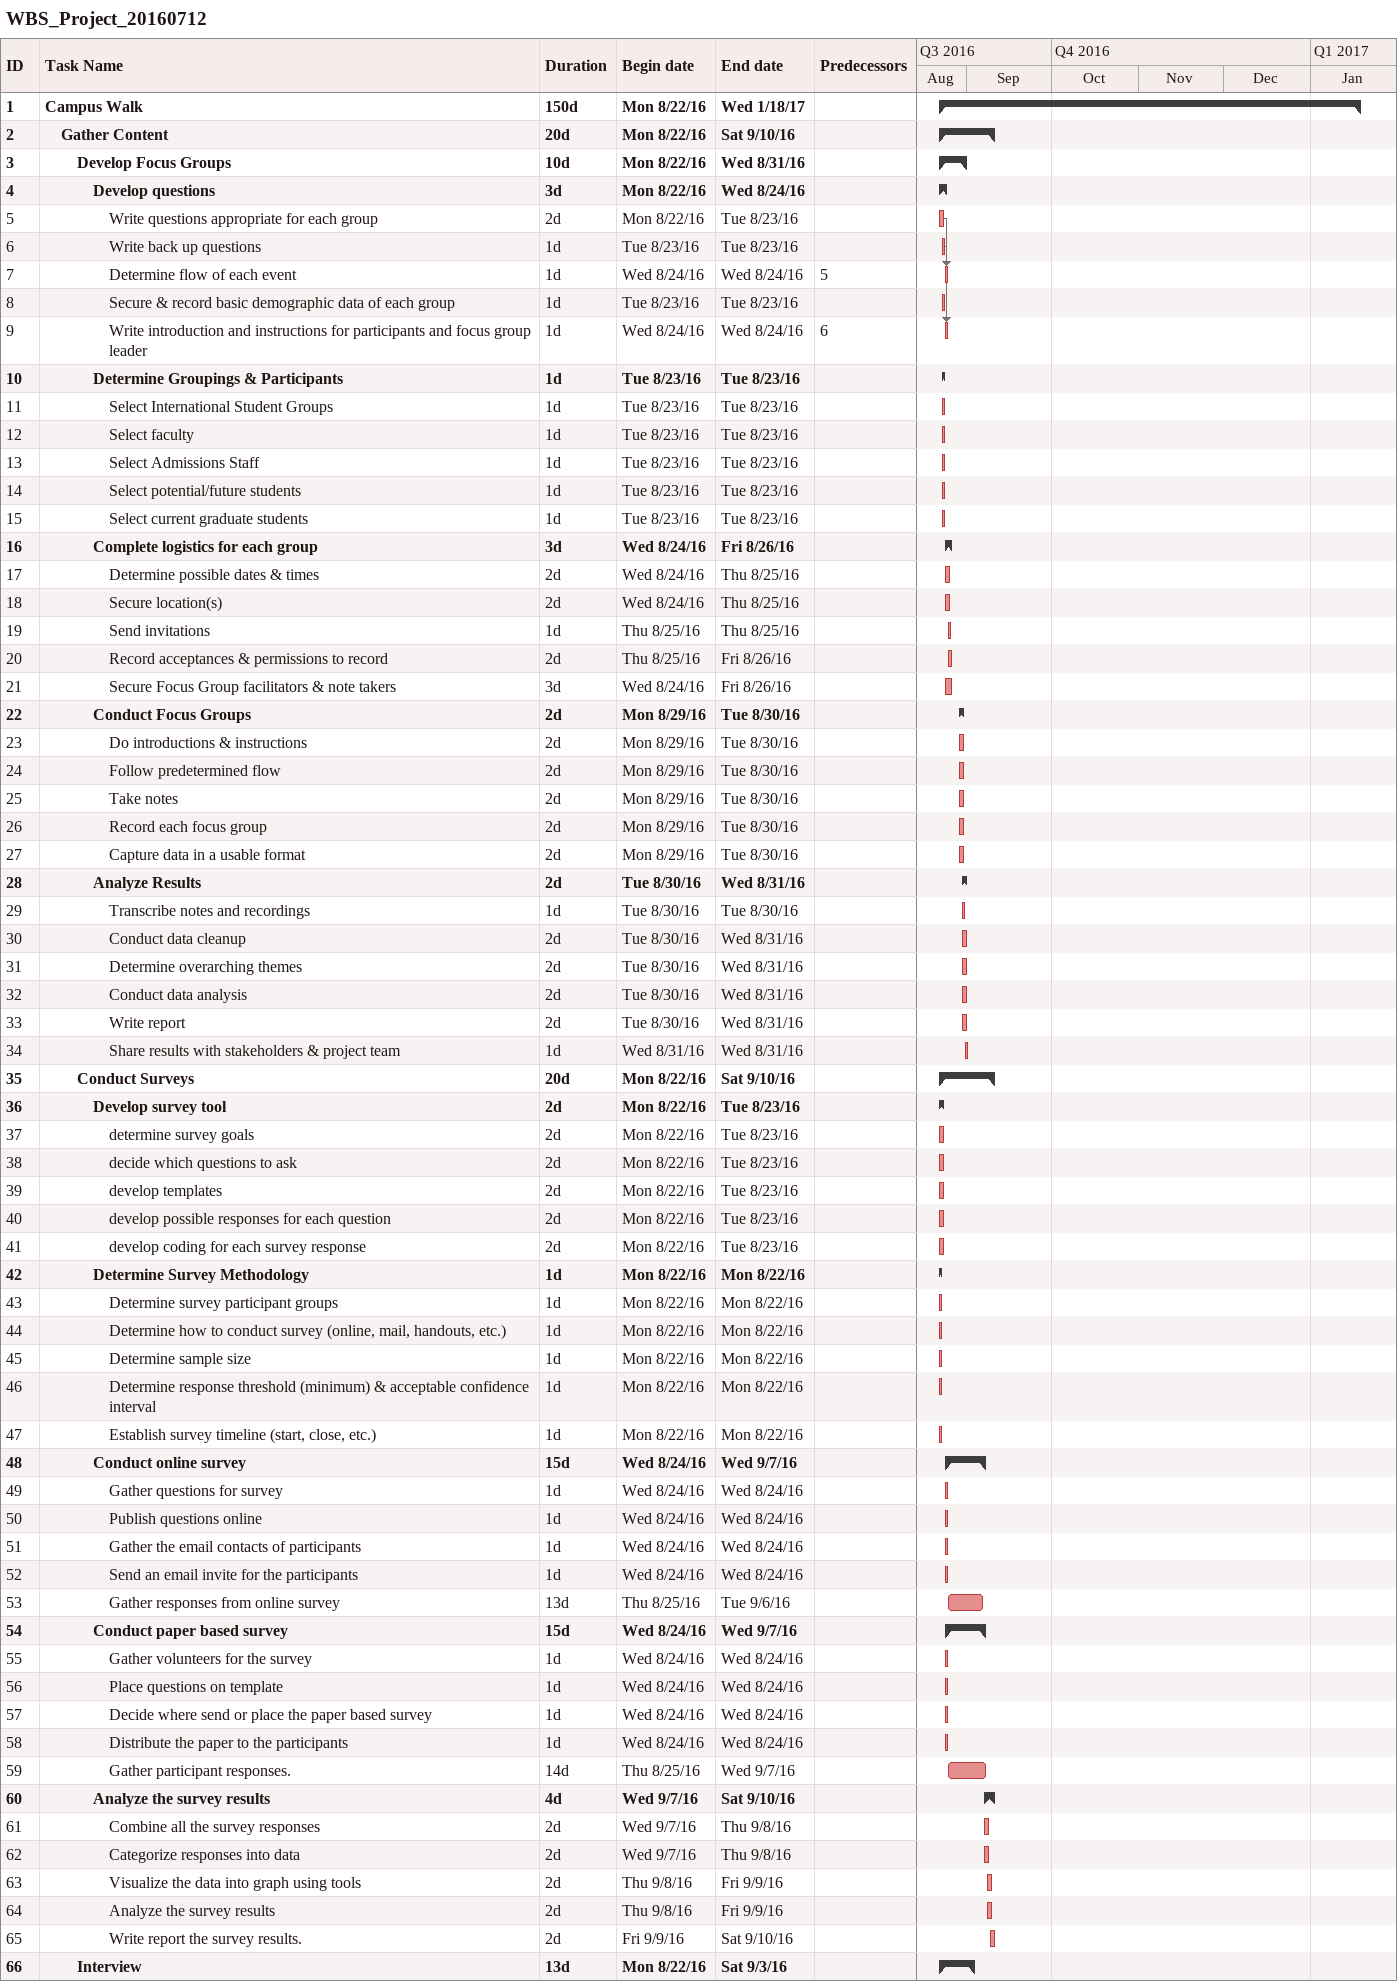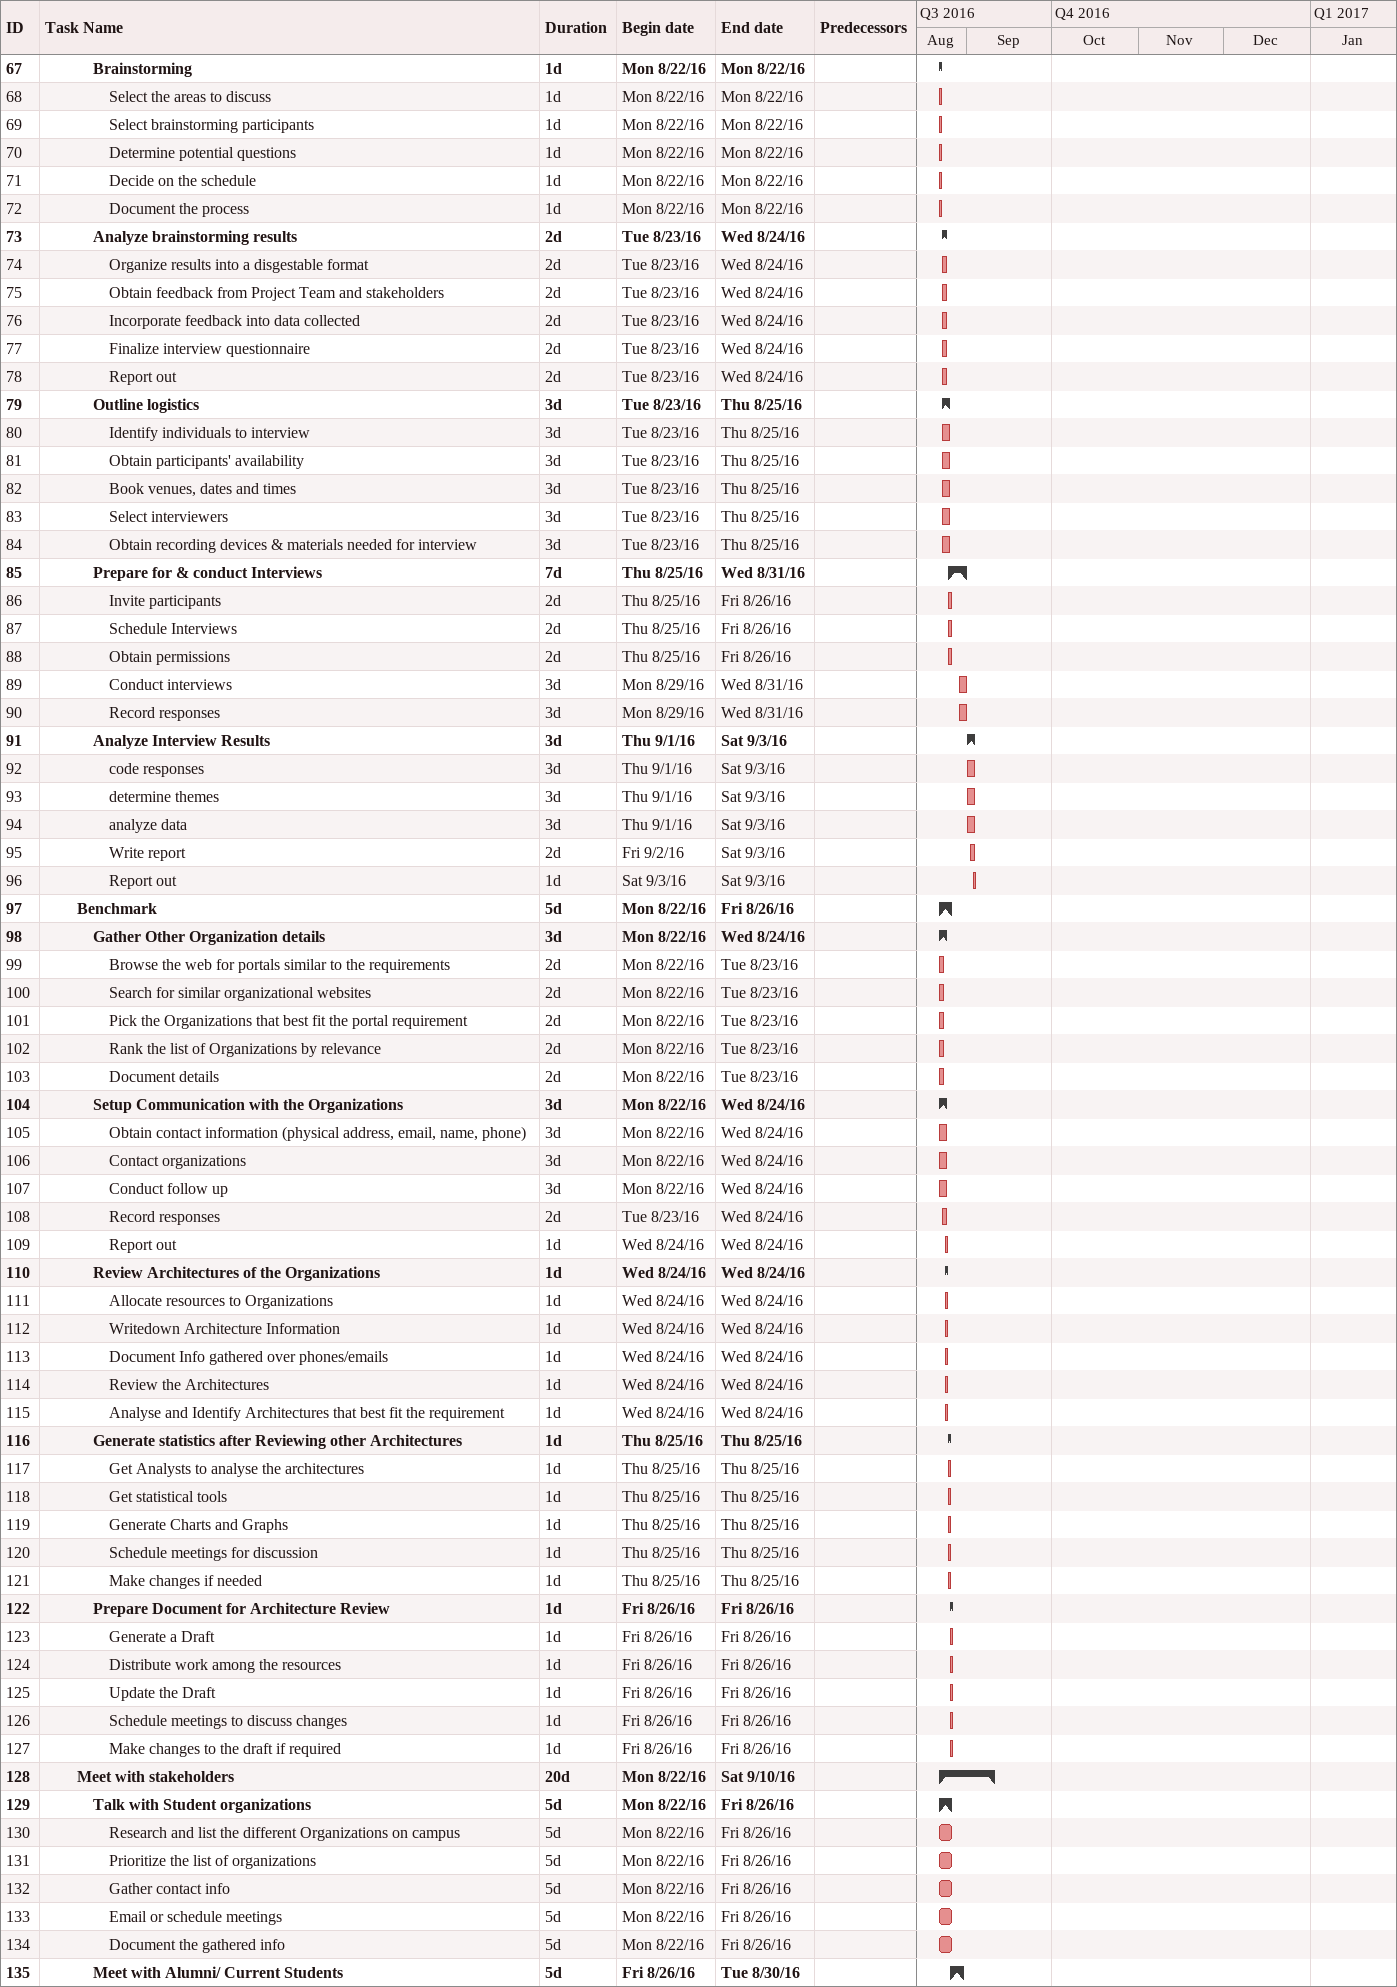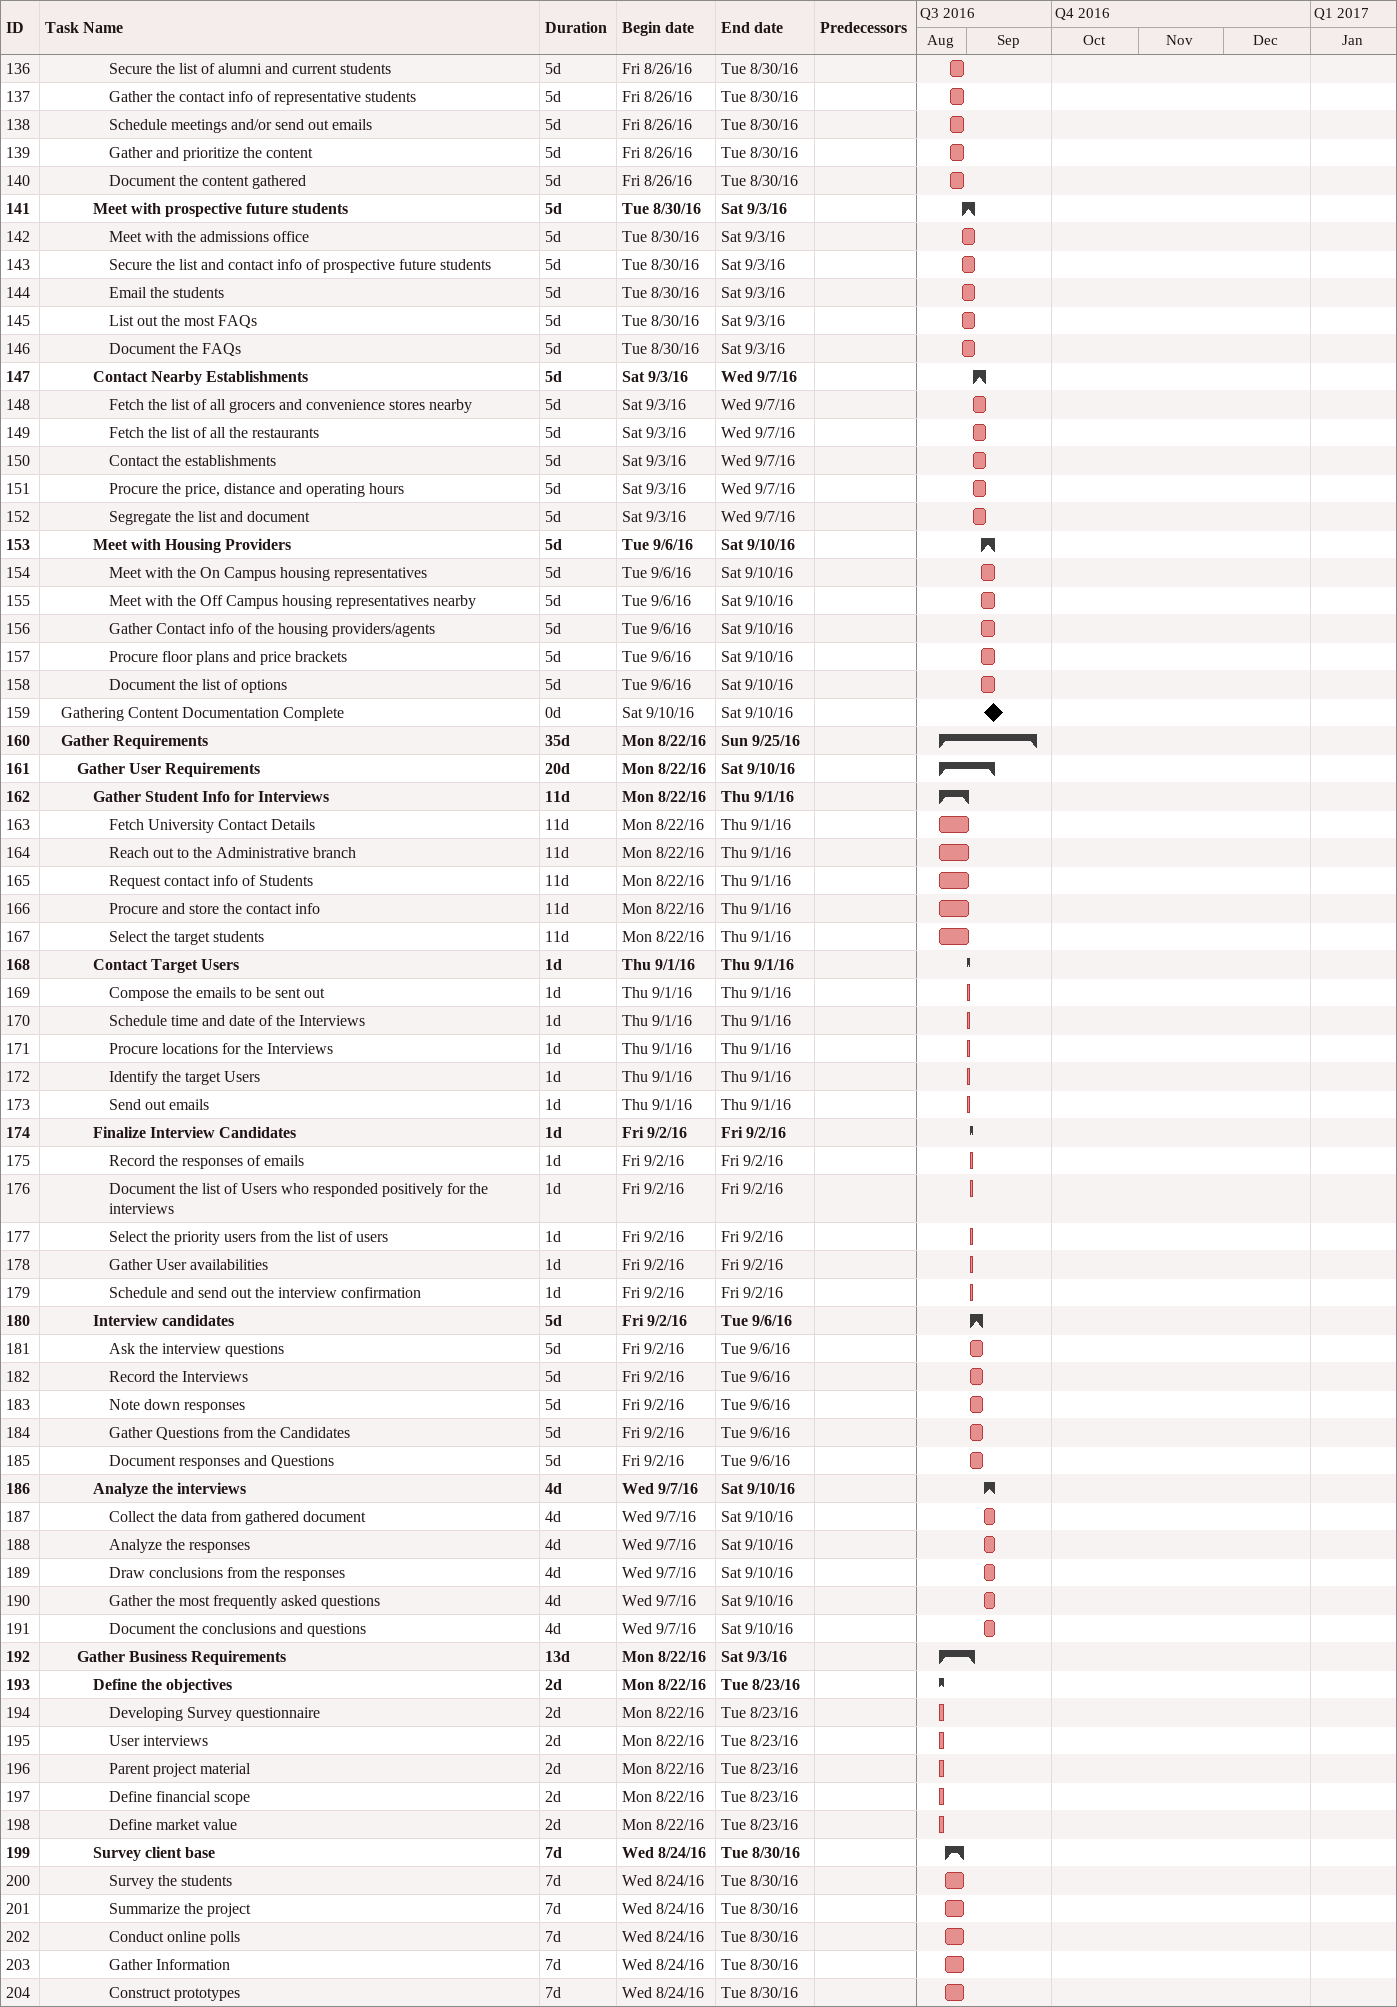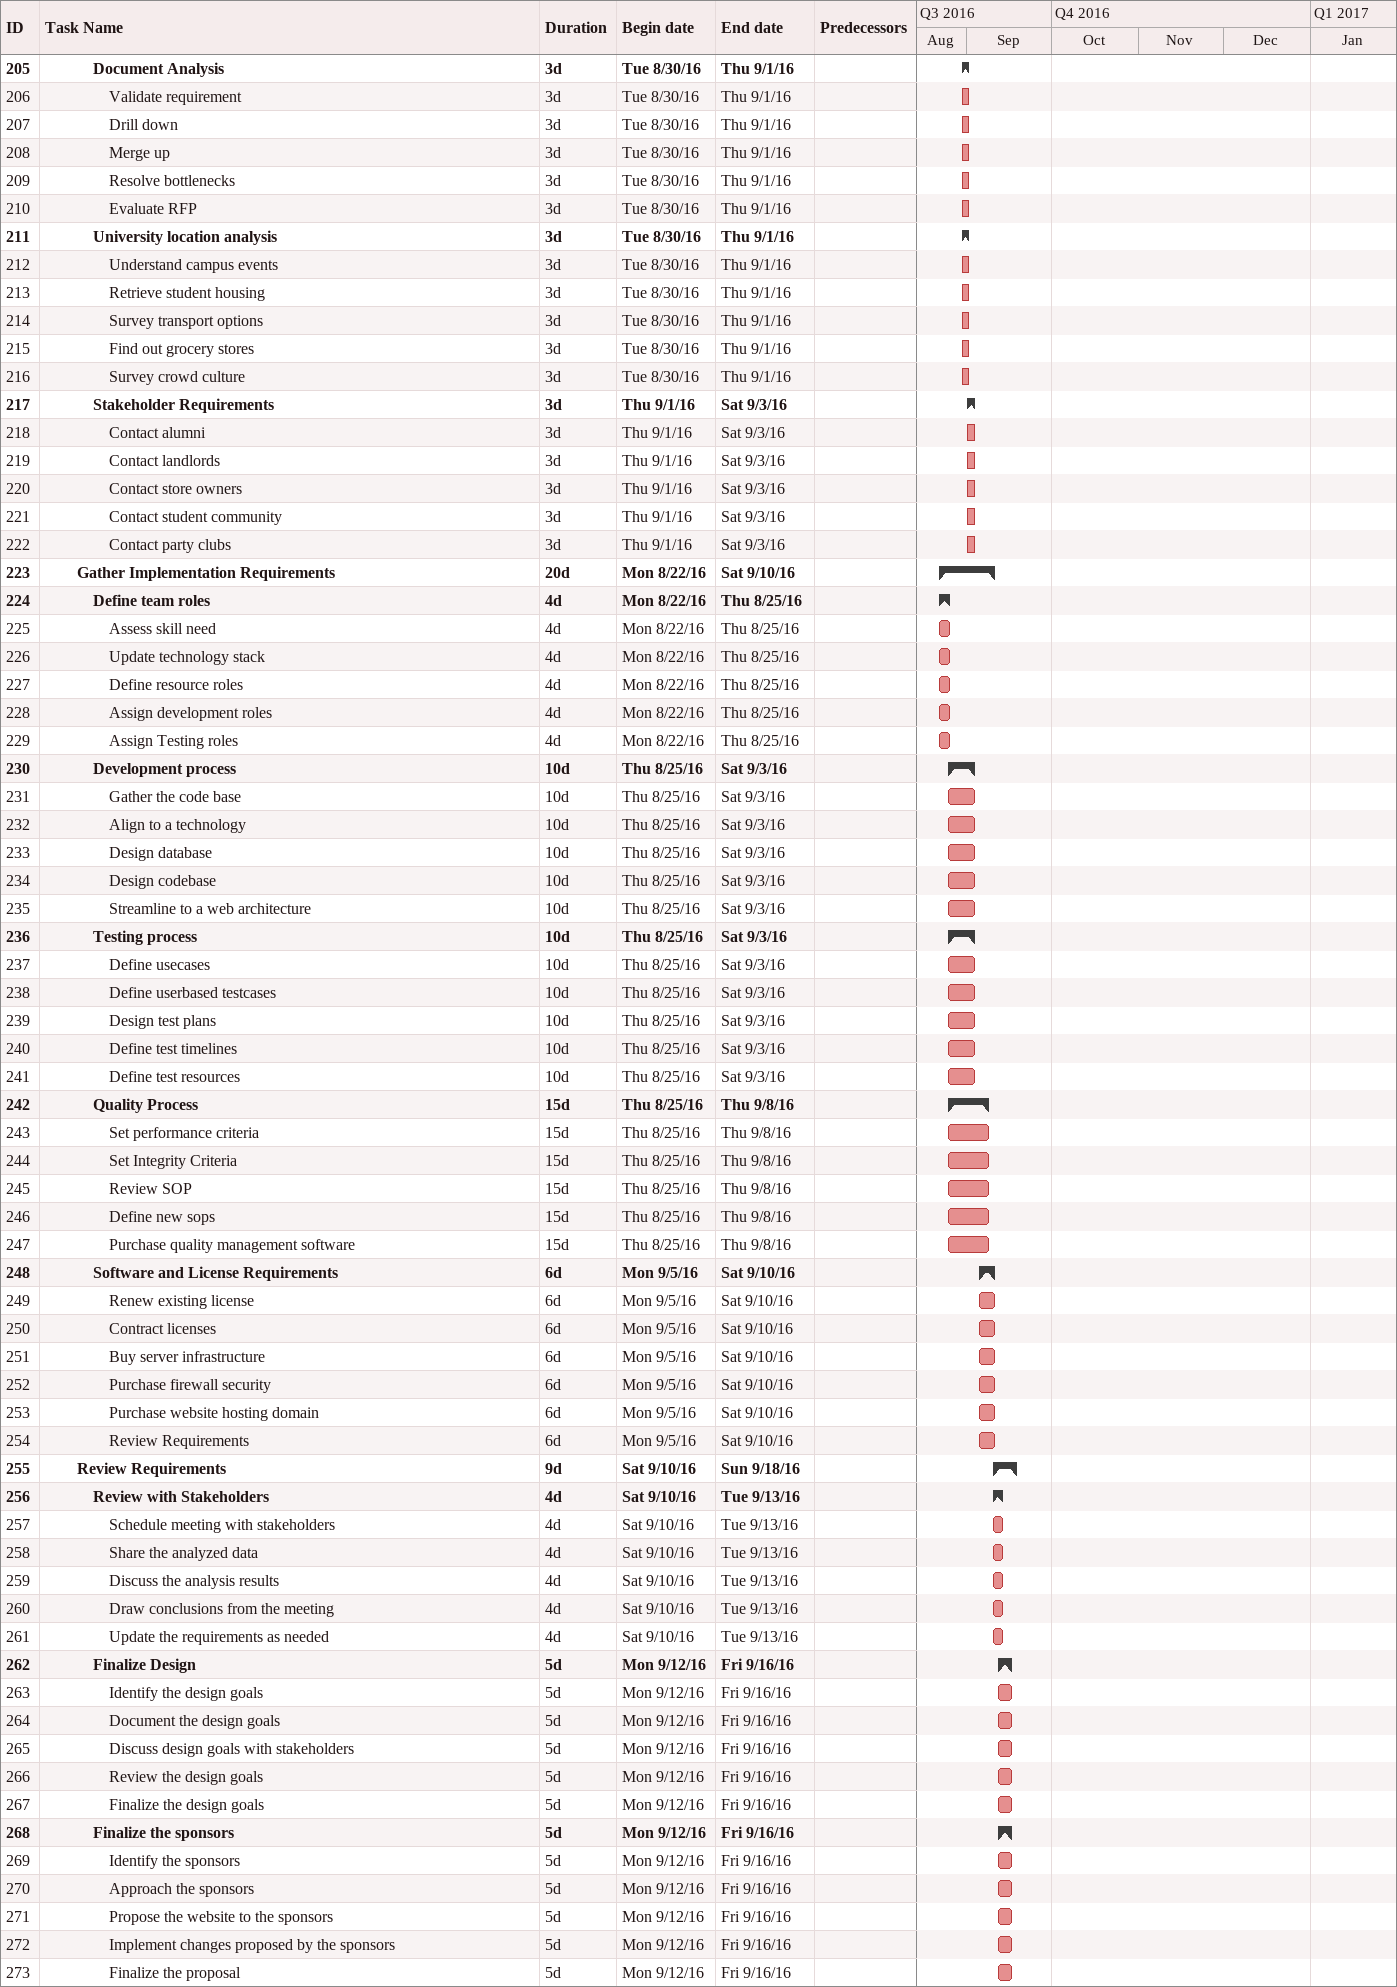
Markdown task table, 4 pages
WBS_Project_20160712

| ID | Level | Task | Duration | Start | Finish | Predecessors |
|---|---|---|---|---|---|---|
| 1 | 1 | **Campus Walk** | 150d | 2016-08-22 | 2017-01-18 |  |
| 2 | 2 | **Gather Content** | 20d | 2016-08-22 | 2016-09-10 |  |
| 3 | 3 | **Develop Focus Groups** | 10d | 2016-08-22 | 2016-08-31 |  |
| 4 | 4 | **Develop questions** | 3d | 2016-08-22 | 2016-08-24 |  |
| 5 | 5 | Write questions appropriate for each group | 2d | 2016-08-22 | 2016-08-23 |  |
| 6 | 5 | Write back up questions | 1d | 2016-08-23 | 2016-08-23 |  |
| 7 | 5 | Determine flow of each event | 1d | 2016-08-24 | 2016-08-24 | 5 |
| 8 | 5 | Secure & record basic demographic data of each group | 1d | 2016-08-23 | 2016-08-23 |  |
| 9 | 5 | Write introduction and instructions for participants and focus group leader | 1d | 2016-08-24 | 2016-08-24 | 6 |
| 10 | 4 | **Determine Groupings & Participants** | 1d | 2016-08-23 | 2016-08-23 |  |
| 11 | 5 | Select International Student Groups | 1d | 2016-08-23 | 2016-08-23 |  |
| 12 | 5 | Select faculty | 1d | 2016-08-23 | 2016-08-23 |  |
| 13 | 5 | Select Admissions Staff | 1d | 2016-08-23 | 2016-08-23 |  |
| 14 | 5 | Select potential/future students | 1d | 2016-08-23 | 2016-08-23 |  |
| 15 | 5 | Select current graduate students | 1d | 2016-08-23 | 2016-08-23 |  |
| 16 | 4 | **Complete logistics for each group** | 3d | 2016-08-24 | 2016-08-26 |  |
| 17 | 5 | Determine possible dates & times | 2d | 2016-08-24 | 2016-08-25 |  |
| 18 | 5 | Secure location(s) | 2d | 2016-08-24 | 2016-08-25 |  |
| 19 | 5 | Send invitations | 1d | 2016-08-25 | 2016-08-25 |  |
| 20 | 5 | Record acceptances & permissions to record | 2d | 2016-08-25 | 2016-08-26 |  |
| 21 | 5 | Secure Focus Group facilitators & note takers | 3d | 2016-08-24 | 2016-08-26 |  |
| 22 | 4 | **Conduct Focus Groups** | 2d | 2016-08-29 | 2016-08-30 |  |
| 23 | 5 | Do introductions & instructions | 2d | 2016-08-29 | 2016-08-30 |  |
| 24 | 5 | Follow predetermined flow | 2d | 2016-08-29 | 2016-08-30 |  |
| 25 | 5 | Take notes | 2d | 2016-08-29 | 2016-08-30 |  |
| 26 | 5 | Record each focus group | 2d | 2016-08-29 | 2016-08-30 |  |
| 27 | 5 | Capture data in a usable format | 2d | 2016-08-29 | 2016-08-30 |  |
| 28 | 4 | **Analyze Results** | 2d | 2016-08-30 | 2016-08-31 |  |
| 29 | 5 | Transcribe notes and recordings | 1d | 2016-08-30 | 2016-08-30 |  |
| 30 | 5 | Conduct data cleanup | 2d | 2016-08-30 | 2016-08-31 |  |
| 31 | 5 | Determine overarching themes | 2d | 2016-08-30 | 2016-08-31 |  |
| 32 | 5 | Conduct data analysis | 2d | 2016-08-30 | 2016-08-31 |  |
| 33 | 5 | Write report | 2d | 2016-08-30 | 2016-08-31 |  |
| 34 | 5 | Share results with stakeholders & project team | 1d | 2016-08-31 | 2016-08-31 |  |
| 35 | 3 | **Conduct Surveys** | 20d | 2016-08-22 | 2016-09-10 |  |
| 36 | 4 | **Develop survey tool** | 2d | 2016-08-22 | 2016-08-23 |  |
| 37 | 5 | determine survey goals | 2d | 2016-08-22 | 2016-08-23 |  |
| 38 | 5 | decide which questions to ask | 2d | 2016-08-22 | 2016-08-23 |  |
| 39 | 5 | develop templates | 2d | 2016-08-22 | 2016-08-23 |  |
| 40 | 5 | develop possible responses for each question | 2d | 2016-08-22 | 2016-08-23 |  |
| 41 | 5 | develop coding for each survey response | 2d | 2016-08-22 | 2016-08-23 |  |
| 42 | 4 | **Determine Survey Methodology** | 1d | 2016-08-22 | 2016-08-22 |  |
| 43 | 5 | Determine survey participant groups | 1d | 2016-08-22 | 2016-08-22 |  |
| 44 | 5 | Determine how to conduct survey (online, mail, handouts, etc.) | 1d | 2016-08-22 | 2016-08-22 |  |
| 45 | 5 | Determine sample size | 1d | 2016-08-22 | 2016-08-22 |  |
| 46 | 5 | Determine response threshold (minimum) & acceptable confidence interval | 1d | 2016-08-22 | 2016-08-22 |  |
| 47 | 5 | Establish survey timeline (start, close, etc.) | 1d | 2016-08-22 | 2016-08-22 |  |
| 48 | 4 | **Conduct online survey** | 15d | 2016-08-24 | 2016-09-07 |  |
| 49 | 5 | Gather questions for survey | 1d | 2016-08-24 | 2016-08-24 |  |
| 50 | 5 | Publish questions online | 1d | 2016-08-24 | 2016-08-24 |  |
| 51 | 5 | Gather the email contacts of participants | 1d | 2016-08-24 | 2016-08-24 |  |
| 52 | 5 | Send an email invite for the participants | 1d | 2016-08-24 | 2016-08-24 |  |
| 53 | 5 | Gather responses from online survey | 13d | 2016-08-25 | 2016-09-06 |  |
| 54 | 4 | **Conduct paper based survey** | 15d | 2016-08-24 | 2016-09-07 |  |
| 55 | 5 | Gather volunteers for the survey | 1d | 2016-08-24 | 2016-08-24 |  |
| 56 | 5 | Place questions on template | 1d | 2016-08-24 | 2016-08-24 |  |
| 57 | 5 | Decide where send or place the paper based survey | 1d | 2016-08-24 | 2016-08-24 |  |
| 58 | 5 | Distribute the paper to the participants | 1d | 2016-08-24 | 2016-08-24 |  |
| 59 | 5 | Gather participant responses. | 14d | 2016-08-25 | 2016-09-07 |  |
| 60 | 4 | **Analyze the survey results** | 4d | 2016-09-07 | 2016-09-10 |  |
| 61 | 5 | Combine all the survey responses | 2d | 2016-09-07 | 2016-09-08 |  |
| 62 | 5 | Categorize responses into data | 2d | 2016-09-07 | 2016-09-08 |  |
| 63 | 5 | Visualize the data into graph using tools | 2d | 2016-09-08 | 2016-09-09 |  |
| 64 | 5 | Analyze the survey results | 2d | 2016-09-08 | 2016-09-09 |  |
| 65 | 5 | Write report the survey results. | 2d | 2016-09-09 | 2016-09-10 |  |
| 66 | 3 | **Interview** | 13d | 2016-08-22 | 2016-09-03 |  |
| 67 | 4 | **Brainstorming** | 1d | 2016-08-22 | 2016-08-22 |  |
| 68 | 5 | Select the areas to discuss | 1d | 2016-08-22 | 2016-08-22 |  |
| 69 | 5 | Select brainstorming participants | 1d | 2016-08-22 | 2016-08-22 |  |
| 70 | 5 | Determine potential questions | 1d | 2016-08-22 | 2016-08-22 |  |
| 71 | 5 | Decide on the schedule | 1d | 2016-08-22 | 2016-08-22 |  |
| 72 | 5 | Document the process | 1d | 2016-08-22 | 2016-08-22 |  |
| 73 | 4 | **Analyze brainstorming results** | 2d | 2016-08-23 | 2016-08-24 |  |
| 74 | 5 | Organize results into a disgestable format | 2d | 2016-08-23 | 2016-08-24 |  |
| 75 | 5 | Obtain feedback from Project Team and stakeholders | 2d | 2016-08-23 | 2016-08-24 |  |
| 76 | 5 | Incorporate feedback into data collected | 2d | 2016-08-23 | 2016-08-24 |  |
| 77 | 5 | Finalize interview questionnaire | 2d | 2016-08-23 | 2016-08-24 |  |
| 78 | 5 | Report out | 2d | 2016-08-23 | 2016-08-24 |  |
| 79 | 4 | **Outline logistics** | 3d | 2016-08-23 | 2016-08-25 |  |
| 80 | 5 | Identify individuals to interview | 3d | 2016-08-23 | 2016-08-25 |  |
| 81 | 5 | Obtain participants' availability | 3d | 2016-08-23 | 2016-08-25 |  |
| 82 | 5 | Book venues, dates and times | 3d | 2016-08-23 | 2016-08-25 |  |
| 83 | 5 | Select interviewers | 3d | 2016-08-23 | 2016-08-25 |  |
| 84 | 5 | Obtain recording devices & materials needed for interview | 3d | 2016-08-23 | 2016-08-25 |  |
| 85 | 4 | **Prepare for & conduct Interviews** | 7d | 2016-08-25 | 2016-08-31 |  |
| 86 | 5 | Invite participants | 2d | 2016-08-25 | 2016-08-26 |  |
| 87 | 5 | Schedule Interviews | 2d | 2016-08-25 | 2016-08-26 |  |
| 88 | 5 | Obtain permissions | 2d | 2016-08-25 | 2016-08-26 |  |
| 89 | 5 | Conduct interviews | 3d | 2016-08-29 | 2016-08-31 |  |
| 90 | 5 | Record responses | 3d | 2016-08-29 | 2016-08-31 |  |
| 91 | 4 | **Analyze Interview Results** | 3d | 2016-09-01 | 2016-09-03 |  |
| 92 | 5 | code responses | 3d | 2016-09-01 | 2016-09-03 |  |
| 93 | 5 | determine themes | 3d | 2016-09-01 | 2016-09-03 |  |
| 94 | 5 | analyze data | 3d | 2016-09-01 | 2016-09-03 |  |
| 95 | 5 | Write report | 2d | 2016-09-02 | 2016-09-03 |  |
| 96 | 5 | Report out | 1d | 2016-09-03 | 2016-09-03 |  |
| 97 | 3 | **Benchmark** | 5d | 2016-08-22 | 2016-08-26 |  |
| 98 | 4 | **Gather Other Organization details** | 3d | 2016-08-22 | 2016-08-24 |  |
| 99 | 5 | Browse the web for portals similar to the requirements | 2d | 2016-08-22 | 2016-08-23 |  |
| 100 | 5 | Search for similar organizational websites | 2d | 2016-08-22 | 2016-08-23 |  |
| 101 | 5 | Pick the Organizations that best fit the portal requirement | 2d | 2016-08-22 | 2016-08-23 |  |
| 102 | 5 | Rank the list of Organizations by relevance | 2d | 2016-08-22 | 2016-08-23 |  |
| 103 | 5 | Document details | 2d | 2016-08-22 | 2016-08-23 |  |
| 104 | 4 | **Setup Communication with the Organizations** | 3d | 2016-08-22 | 2016-08-24 |  |
| 105 | 5 | Obtain contact information (physical address, email, name, phone) | 3d | 2016-08-22 | 2016-08-24 |  |
| 106 | 5 | Contact organizations | 3d | 2016-08-22 | 2016-08-24 |  |
| 107 | 5 | Conduct follow up | 3d | 2016-08-22 | 2016-08-24 |  |
| 108 | 5 | Record responses | 2d | 2016-08-23 | 2016-08-24 |  |
| 109 | 5 | Report out | 1d | 2016-08-24 | 2016-08-24 |  |
| 110 | 4 | **Review Architectures of the Organizations** | 1d | 2016-08-24 | 2016-08-24 |  |
| 111 | 5 | Allocate resources to Organizations | 1d | 2016-08-24 | 2016-08-24 |  |
| 112 | 5 | Writedown Architecture Information | 1d | 2016-08-24 | 2016-08-24 |  |
| 113 | 5 | Document Info gathered over phones/emails | 1d | 2016-08-24 | 2016-08-24 |  |
| 114 | 5 | Review the Architectures | 1d | 2016-08-24 | 2016-08-24 |  |
| 115 | 5 | Analyse and Identify Architectures that best fit the requirement | 1d | 2016-08-24 | 2016-08-24 |  |
| 116 | 4 | **Generate statistics after Reviewing other Architectures** | 1d | 2016-08-25 | 2016-08-25 |  |
| 117 | 5 | Get Analysts to analyse the architectures | 1d | 2016-08-25 | 2016-08-25 |  |
| 118 | 5 | Get statistical tools | 1d | 2016-08-25 | 2016-08-25 |  |
| 119 | 5 | Generate Charts and Graphs | 1d | 2016-08-25 | 2016-08-25 |  |
| 120 | 5 | Schedule meetings for discussion | 1d | 2016-08-25 | 2016-08-25 |  |
| 121 | 5 | Make changes if needed | 1d | 2016-08-25 | 2016-08-25 |  |
| 122 | 4 | **Prepare Document for Architecture Review** | 1d | 2016-08-26 | 2016-08-26 |  |
| 123 | 5 | Generate a Draft | 1d | 2016-08-26 | 2016-08-26 |  |
| 124 | 5 | Distribute work among the resources | 1d | 2016-08-26 | 2016-08-26 |  |
| 125 | 5 | Update the Draft | 1d | 2016-08-26 | 2016-08-26 |  |
| 126 | 5 | Schedule meetings to discuss changes | 1d | 2016-08-26 | 2016-08-26 |  |
| 127 | 5 | Make changes to the draft if required | 1d | 2016-08-26 | 2016-08-26 |  |
| 128 | 3 | **Meet with stakeholders** | 20d | 2016-08-22 | 2016-09-10 |  |
| 129 | 4 | **Talk with Student organizations** | 5d | 2016-08-22 | 2016-08-26 |  |
| 130 | 5 | Research and list the different Organizations on campus | 5d | 2016-08-22 | 2016-08-26 |  |
| 131 | 5 | Prioritize the list of organizations | 5d | 2016-08-22 | 2016-08-26 |  |
| 132 | 5 | Gather contact info | 5d | 2016-08-22 | 2016-08-26 |  |
| 133 | 5 | Email or schedule meetings | 5d | 2016-08-22 | 2016-08-26 |  |
| 134 | 5 | Document the gathered info | 5d | 2016-08-22 | 2016-08-26 |  |
| 135 | 4 | **Meet with Alumni/ Current Students** | 5d | 2016-08-26 | 2016-08-30 |  |
| 136 | 5 | Secure the list of alumni and current students | 5d | 2016-08-26 | 2016-08-30 |  |
| 137 | 5 | Gather the contact info of representative students | 5d | 2016-08-26 | 2016-08-30 |  |
| 138 | 5 | Schedule meetings and/or send out emails | 5d | 2016-08-26 | 2016-08-30 |  |
| 139 | 5 | Gather and prioritize the content | 5d | 2016-08-26 | 2016-08-30 |  |
| 140 | 5 | Document the content gathered | 5d | 2016-08-26 | 2016-08-30 |  |
| 141 | 4 | **Meet with prospective future students** | 5d | 2016-08-30 | 2016-09-03 |  |
| 142 | 5 | Meet with the admissions office | 5d | 2016-08-30 | 2016-09-03 |  |
| 143 | 5 | Secure the list and contact info of prospective future students | 5d | 2016-08-30 | 2016-09-03 |  |
| 144 | 5 | Email the students | 5d | 2016-08-30 | 2016-09-03 |  |
| 145 | 5 | List out the most FAQs | 5d | 2016-08-30 | 2016-09-03 |  |
| 146 | 5 | Document the FAQs | 5d | 2016-08-30 | 2016-09-03 |  |
| 147 | 4 | **Contact Nearby Establishments** | 5d | 2016-09-03 | 2016-09-07 |  |
| 148 | 5 | Fetch the list of all grocers and convenience stores nearby | 5d | 2016-09-03 | 2016-09-07 |  |
| 149 | 5 | Fetch the list of all the restaurants | 5d | 2016-09-03 | 2016-09-07 |  |
| 150 | 5 | Contact the establishments | 5d | 2016-09-03 | 2016-09-07 |  |
| 151 | 5 | Procure the price, distance and operating hours | 5d | 2016-09-03 | 2016-09-07 |  |
| 152 | 5 | Segregate the list and document | 5d | 2016-09-03 | 2016-09-07 |  |
| 153 | 4 | **Meet with Housing Providers** | 5d | 2016-09-06 | 2016-09-10 |  |
| 154 | 5 | Meet with the On Campus housing representatives | 5d | 2016-09-06 | 2016-09-10 |  |
| 155 | 5 | Meet with the Off Campus housing representatives nearby | 5d | 2016-09-06 | 2016-09-10 |  |
| 156 | 5 | Gather Contact info of the housing providers/agents | 5d | 2016-09-06 | 2016-09-10 |  |
| 157 | 5 | Procure floor plans and price brackets | 5d | 2016-09-06 | 2016-09-10 |  |
| 158 | 5 | Document the list of options | 5d | 2016-09-06 | 2016-09-10 |  |
| 159 | 2 | Gathering Content Documentation Complete | 0d | 2016-09-10 | 2016-09-10 |  |
| 160 | 2 | **Gather Requirements** | 35d | 2016-08-22 | 2016-09-25 |  |
| 161 | 3 | **Gather User Requirements** | 20d | 2016-08-22 | 2016-09-10 |  |
| 162 | 4 | **Gather Student Info for Interviews** | 11d | 2016-08-22 | 2016-09-01 |  |
| 163 | 5 | Fetch University Contact Details | 11d | 2016-08-22 | 2016-09-01 |  |
| 164 | 5 | Reach out to the Administrative branch | 11d | 2016-08-22 | 2016-09-01 |  |
| 165 | 5 | Request contact info of Students | 11d | 2016-08-22 | 2016-09-01 |  |
| 166 | 5 | Procure and store the contact info | 11d | 2016-08-22 | 2016-09-01 |  |
| 167 | 5 | Select the target students | 11d | 2016-08-22 | 2016-09-01 |  |
| 168 | 4 | **Contact Target Users** | 1d | 2016-09-01 | 2016-09-01 |  |
| 169 | 5 | Compose the emails to be sent out | 1d | 2016-09-01 | 2016-09-01 |  |
| 170 | 5 | Schedule time and date of the Interviews | 1d | 2016-09-01 | 2016-09-01 |  |
| 171 | 5 | Procure locations for the Interviews | 1d | 2016-09-01 | 2016-09-01 |  |
| 172 | 5 | Identify the target Users | 1d | 2016-09-01 | 2016-09-01 |  |
| 173 | 5 | Send out emails | 1d | 2016-09-01 | 2016-09-01 |  |
| 174 | 4 | **Finalize Interview Candidates** | 1d | 2016-09-02 | 2016-09-02 |  |
| 175 | 5 | Record the responses of emails | 1d | 2016-09-02 | 2016-09-02 |  |
| 176 | 5 | Document the list of Users who responded positively for the interviews | 1d | 2016-09-02 | 2016-09-02 |  |
| 177 | 5 | Select the priority users from the list of users | 1d | 2016-09-02 | 2016-09-02 |  |
| 178 | 5 | Gather User availabilities | 1d | 2016-09-02 | 2016-09-02 |  |
| 179 | 5 | Schedule and send out the interview confirmation | 1d | 2016-09-02 | 2016-09-02 |  |
| 180 | 4 | **Interview candidates** | 5d | 2016-09-02 | 2016-09-06 |  |
| 181 | 5 | Ask the interview questions | 5d | 2016-09-02 | 2016-09-06 |  |
| 182 | 5 | Record the Interviews | 5d | 2016-09-02 | 2016-09-06 |  |
| 183 | 5 | Note down responses | 5d | 2016-09-02 | 2016-09-06 |  |
| 184 | 5 | Gather Questions from the Candidates | 5d | 2016-09-02 | 2016-09-06 |  |
| 185 | 5 | Document responses and Questions | 5d | 2016-09-02 | 2016-09-06 |  |
| 186 | 4 | **Analyze the interviews** | 4d | 2016-09-07 | 2016-09-10 |  |
| 187 | 5 | Collect the data from gathered document | 4d | 2016-09-07 | 2016-09-10 |  |
| 188 | 5 | Analyze the responses | 4d | 2016-09-07 | 2016-09-10 |  |
| 189 | 5 | Draw conclusions from the responses | 4d | 2016-09-07 | 2016-09-10 |  |
| 190 | 5 | Gather the most frequently asked questions | 4d | 2016-09-07 | 2016-09-10 |  |
| 191 | 5 | Document the conclusions and questions | 4d | 2016-09-07 | 2016-09-10 |  |
| 192 | 3 | **Gather Business Requirements** | 13d | 2016-08-22 | 2016-09-03 |  |
| 193 | 4 | **Define the objectives** | 2d | 2016-08-22 | 2016-08-23 |  |
| 194 | 5 | Developing Survey questionnaire | 2d | 2016-08-22 | 2016-08-23 |  |
| 195 | 5 | User interviews | 2d | 2016-08-22 | 2016-08-23 |  |
| 196 | 5 | Parent project material | 2d | 2016-08-22 | 2016-08-23 |  |
| 197 | 5 | Define financial scope | 2d | 2016-08-22 | 2016-08-23 |  |
| 198 | 5 | Define market value | 2d | 2016-08-22 | 2016-08-23 |  |
| 199 | 4 | **Survey client base** | 7d | 2016-08-24 | 2016-08-30 |  |
| 200 | 5 | Survey the students | 7d | 2016-08-24 | 2016-08-30 |  |
| 201 | 5 | Summarize the project | 7d | 2016-08-24 | 2016-08-30 |  |
| 202 | 5 | Conduct online polls | 7d | 2016-08-24 | 2016-08-30 |  |
| 203 | 5 | Gather Information | 7d | 2016-08-24 | 2016-08-30 |  |
| 204 | 5 | Construct prototypes | 7d | 2016-08-24 | 2016-08-30 |  |
| 205 | 4 | **Document Analysis** | 3d | 2016-08-30 | 2016-09-01 |  |
| 206 | 5 | Validate requirement | 3d | 2016-08-30 | 2016-09-01 |  |
| 207 | 5 | Drill down | 3d | 2016-08-30 | 2016-09-01 |  |
| 208 | 5 | Merge up | 3d | 2016-08-30 | 2016-09-01 |  |
| 209 | 5 | Resolve bottlenecks | 3d | 2016-08-30 | 2016-09-01 |  |
| 210 | 5 | Evaluate RFP | 3d | 2016-08-30 | 2016-09-01 |  |
| 211 | 4 | **University location analysis** | 3d | 2016-08-30 | 2016-09-01 |  |
| 212 | 5 | Understand campus events | 3d | 2016-08-30 | 2016-09-01 |  |
| 213 | 5 | Retrieve student housing | 3d | 2016-08-30 | 2016-09-01 |  |
| 214 | 5 | Survey transport options | 3d | 2016-08-30 | 2016-09-01 |  |
| 215 | 5 | Find out grocery stores | 3d | 2016-08-30 | 2016-09-01 |  |
| 216 | 5 | Survey crowd culture | 3d | 2016-08-30 | 2016-09-01 |  |
| 217 | 4 | **Stakeholder Requirements** | 3d | 2016-09-01 | 2016-09-03 |  |
| 218 | 5 | Contact alumni | 3d | 2016-09-01 | 2016-09-03 |  |
| 219 | 5 | Contact landlords | 3d | 2016-09-01 | 2016-09-03 |  |
| 220 | 5 | Contact store owners | 3d | 2016-09-01 | 2016-09-03 |  |
| 221 | 5 | Contact student community | 3d | 2016-09-01 | 2016-09-03 |  |
| 222 | 5 | Contact party clubs | 3d | 2016-09-01 | 2016-09-03 |  |
| 223 | 3 | **Gather Implementation Requirements** | 20d | 2016-08-22 | 2016-09-10 |  |
| 224 | 4 | **Define team roles** | 4d | 2016-08-22 | 2016-08-25 |  |
| 225 | 5 | Assess skill need | 4d | 2016-08-22 | 2016-08-25 |  |
| 226 | 5 | Update technology stack | 4d | 2016-08-22 | 2016-08-25 |  |
| 227 | 5 | Define resource roles | 4d | 2016-08-22 | 2016-08-25 |  |
| 228 | 5 | Assign development roles | 4d | 2016-08-22 | 2016-08-25 |  |
| 229 | 5 | Assign Testing roles | 4d | 2016-08-22 | 2016-08-25 |  |
| 230 | 4 | **Development process** | 10d | 2016-08-25 | 2016-09-03 |  |
| 231 | 5 | Gather the code base | 10d | 2016-08-25 | 2016-09-03 |  |
| 232 | 5 | Align to a technology | 10d | 2016-08-25 | 2016-09-03 |  |
| 233 | 5 | Design database | 10d | 2016-08-25 | 2016-09-03 |  |
| 234 | 5 | Design codebase | 10d | 2016-08-25 | 2016-09-03 |  |
| 235 | 5 | Streamline to a web architecture | 10d | 2016-08-25 | 2016-09-03 |  |
| 236 | 4 | **Testing process** | 10d | 2016-08-25 | 2016-09-03 |  |
| 237 | 5 | Define usecases | 10d | 2016-08-25 | 2016-09-03 |  |
| 238 | 5 | Define userbased testcases | 10d | 2016-08-25 | 2016-09-03 |  |
| 239 | 5 | Design test plans | 10d | 2016-08-25 | 2016-09-03 |  |
| 240 | 5 | Define test timelines | 10d | 2016-08-25 | 2016-09-03 |  |
| 241 | 5 | Define test resources | 10d | 2016-08-25 | 2016-09-03 |  |
| 242 | 4 | **Quality Process** | 15d | 2016-08-25 | 2016-09-08 |  |
| 243 | 5 | Set performance criteria | 15d | 2016-08-25 | 2016-09-08 |  |
| 244 | 5 | Set Integrity Criteria | 15d | 2016-08-25 | 2016-09-08 |  |
| 245 | 5 | Review SOP | 15d | 2016-08-25 | 2016-09-08 |  |
| 246 | 5 | Define new sops | 15d | 2016-08-25 | 2016-09-08 |  |
| 247 | 5 | Purchase quality management software | 15d | 2016-08-25 | 2016-09-08 |  |
| 248 | 4 | **Software and License Requirements** | 6d | 2016-09-05 | 2016-09-10 |  |
| 249 | 5 | Renew existing license | 6d | 2016-09-05 | 2016-09-10 |  |
| 250 | 5 | Contract licenses | 6d | 2016-09-05 | 2016-09-10 |  |
| 251 | 5 | Buy server infrastructure | 6d | 2016-09-05 | 2016-09-10 |  |
| 252 | 5 | Purchase firewall security | 6d | 2016-09-05 | 2016-09-10 |  |
| 253 | 5 | Purchase website hosting domain | 6d | 2016-09-05 | 2016-09-10 |  |
| 254 | 5 | Review Requirements | 6d | 2016-09-05 | 2016-09-10 |  |
| 255 | 3 | **Review Requirements** | 9d | 2016-09-10 | 2016-09-18 |  |
| 256 | 4 | **Review with Stakeholders** | 4d | 2016-09-10 | 2016-09-13 |  |
| 257 | 5 | Schedule meeting with stakeholders | 4d | 2016-09-10 | 2016-09-13 |  |
| 258 | 5 | Share the analyzed data | 4d | 2016-09-10 | 2016-09-13 |  |
| 259 | 5 | Discuss the analysis results | 4d | 2016-09-10 | 2016-09-13 |  |
| 260 | 5 | Draw conclusions from the meeting | 4d | 2016-09-10 | 2016-09-13 |  |
| 261 | 5 | Update the requirements as needed | 4d | 2016-09-10 | 2016-09-13 |  |
| 262 | 4 | **Finalize Design** | 5d | 2016-09-12 | 2016-09-16 |  |
| 263 | 5 | Identify the design goals | 5d | 2016-09-12 | 2016-09-16 |  |
| 264 | 5 | Document the design goals | 5d | 2016-09-12 | 2016-09-16 |  |
| 265 | 5 | Discuss design goals with stakeholders | 5d | 2016-09-12 | 2016-09-16 |  |
| 266 | 5 | Review the design goals | 5d | 2016-09-12 | 2016-09-16 |  |
| 267 | 5 | Finalize the design goals | 5d | 2016-09-12 | 2016-09-16 |  |
| 268 | 4 | **Finalize the sponsors** | 5d | 2016-09-12 | 2016-09-16 |  |
| 269 | 5 | Identify the sponsors | 5d | 2016-09-12 | 2016-09-16 |  |
| 270 | 5 | Approach the sponsors | 5d | 2016-09-12 | 2016-09-16 |  |
| 271 | 5 | Propose the website to the sponsors | 5d | 2016-09-12 | 2016-09-16 |  |
| 272 | 5 | Implement changes proposed by the sponsors | 5d | 2016-09-12 | 2016-09-16 |  |
| 273 | 5 | Finalize the proposal | 5d | 2016-09-12 | 2016-09-16 |  |
